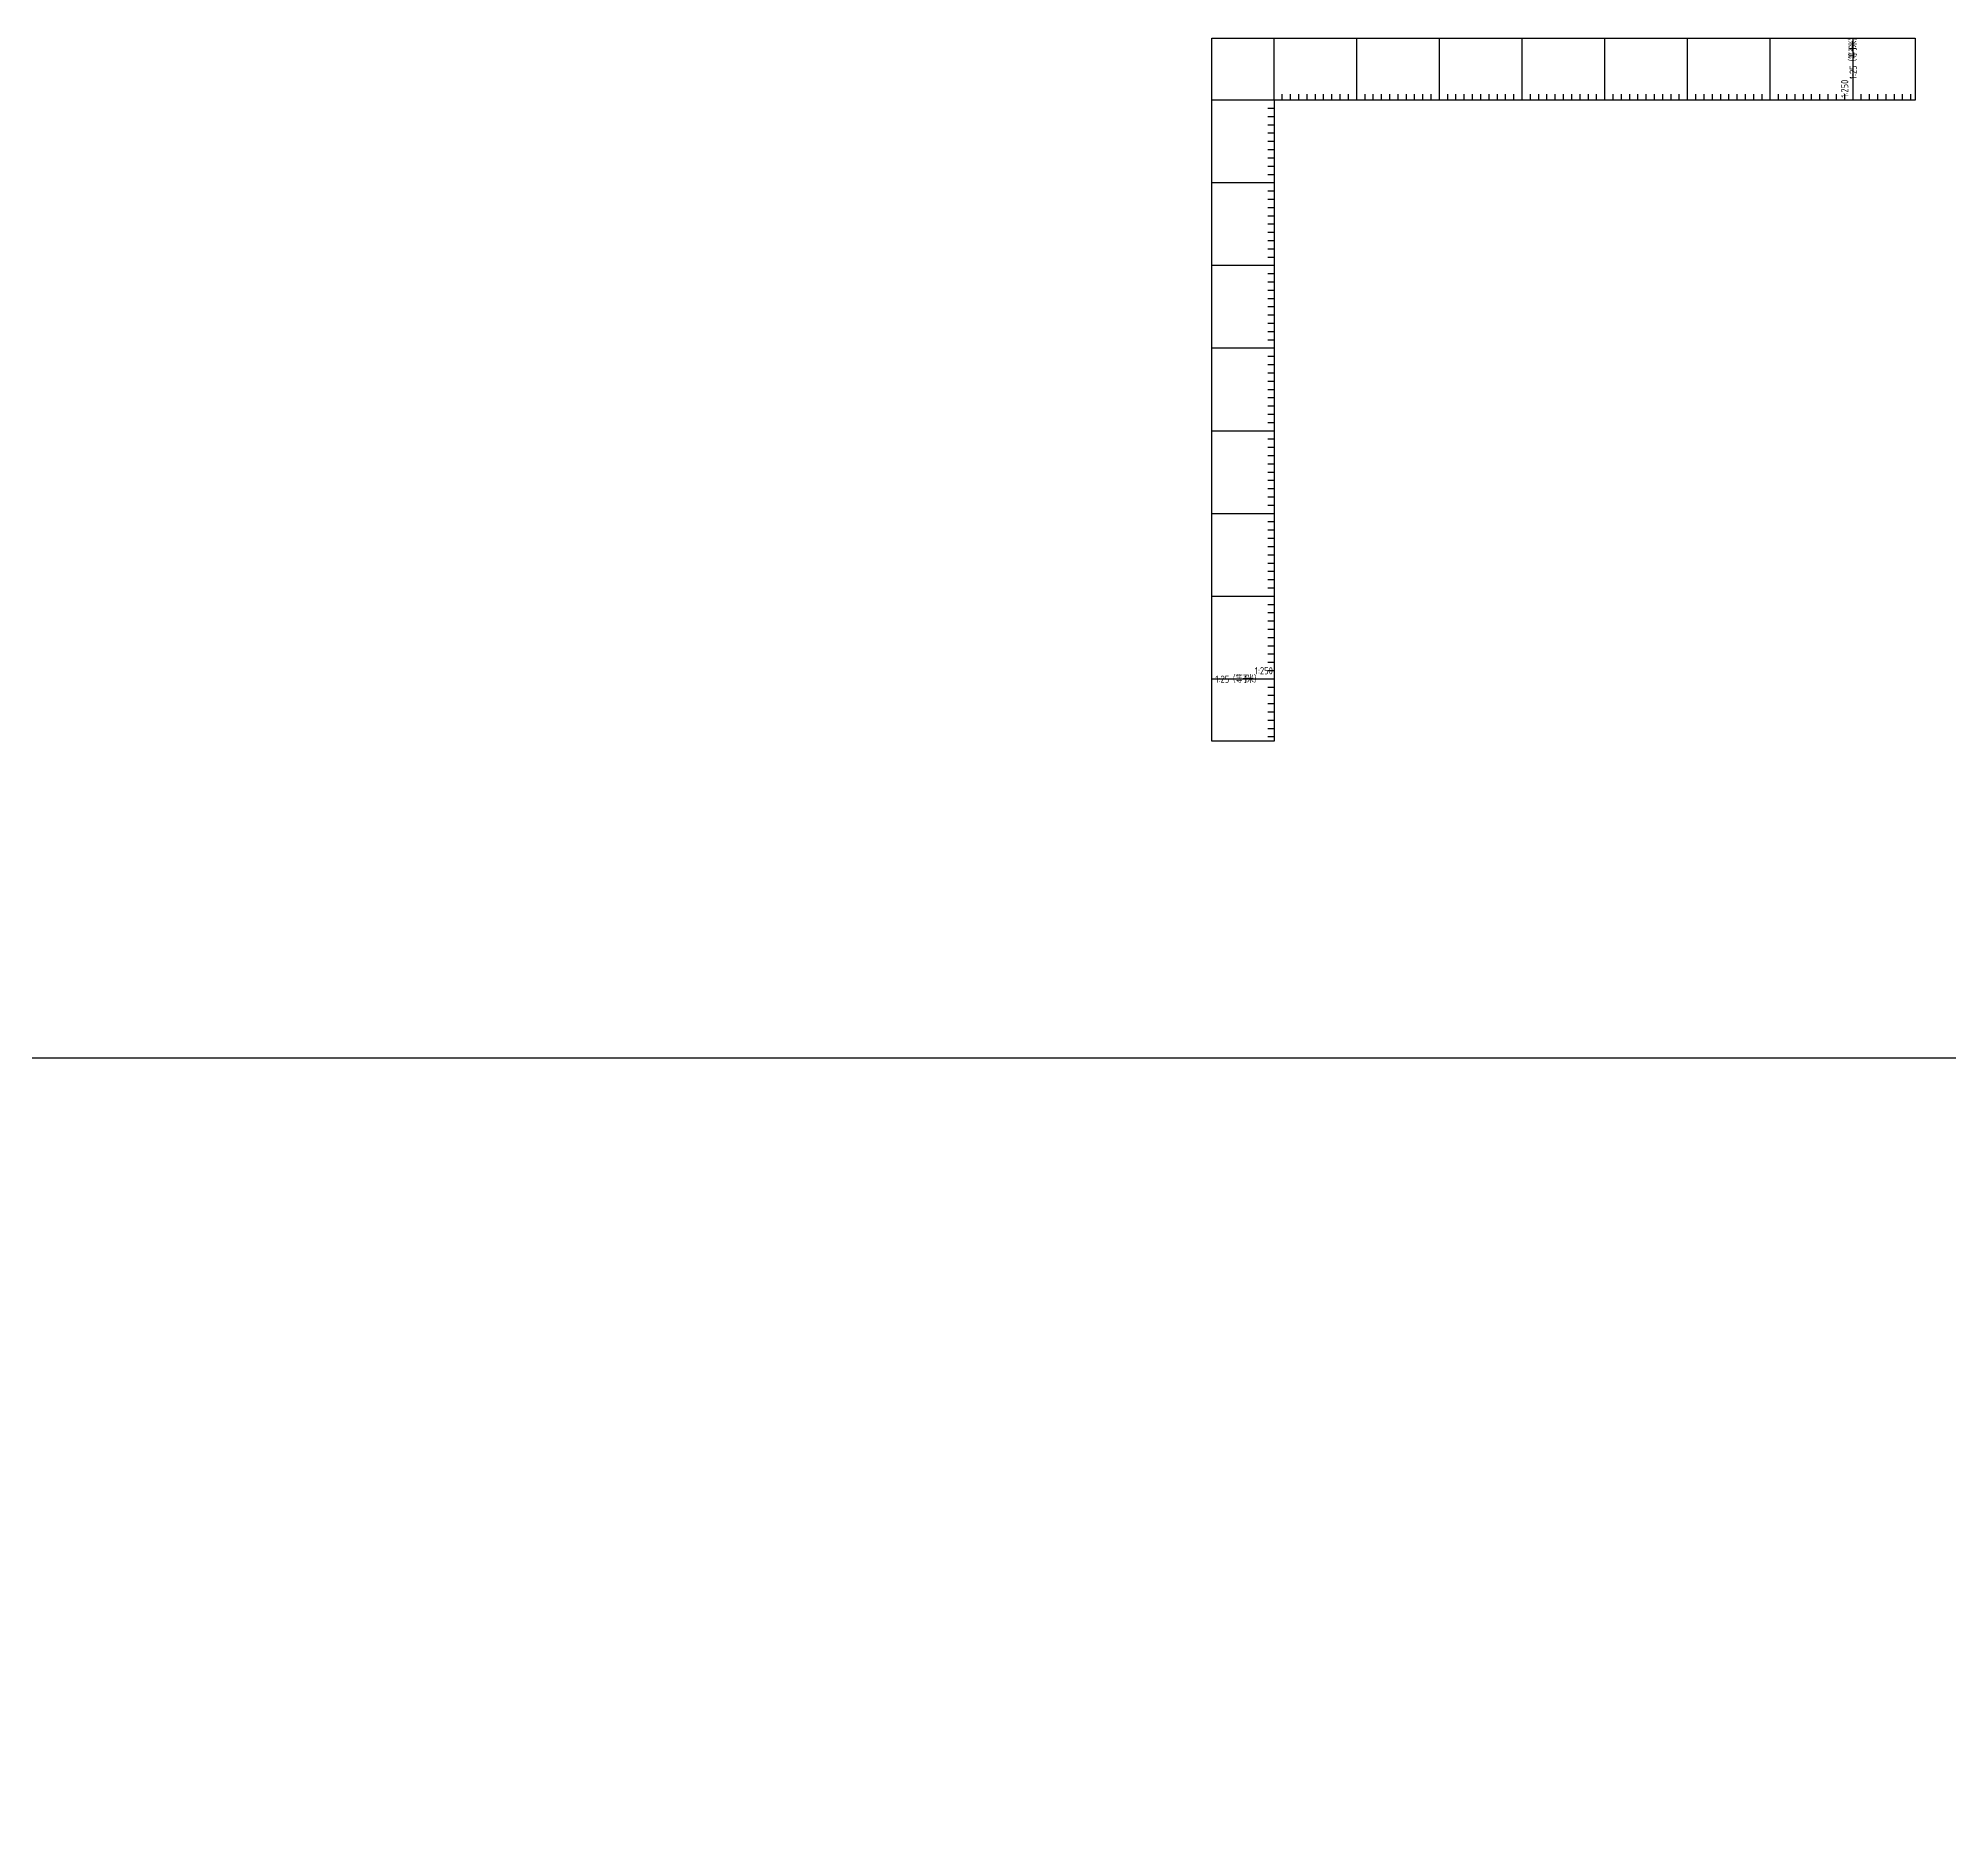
# Model space of a CAD drawing. Header units: millimetres. Extents: x 38046 to 69892, y 8139 to 15731.
# Drawn here: x 44734 to 45659, y 13025 to 13890 of the extents above; entities that cross this region are included whole.
import ezdxf

# ---------------------------------------------------------------- set-up
doc = ezdxf.new("R2010")
doc.units = ezdxf.units.MM
doc.header["$LTSCALE"] = 1000
doc.header["$MEASUREMENT"] = 0
doc.layers.get('0').update_dxf_attribs({"color": 3})
for name, color, linetype in [('PUB_TEXT', 3, 'Continuous'), ('图层1', 1, 'Continuous'), ('图层3', 253, 'Continuous')]:
    doc.layers.add(name, color=color, linetype=linetype)
doc.styles.get("Standard").update_dxf_attribs({"font": 'gbenor.shx', "bigfont": 'gbcbig.shx'})

msp = doc.modelspace()

# ---------------------------------------------------------------- linework, layer by layer
for p, q in [((45371.97, 13860.09), (45371.97, 13890.09)), ((45411.97, 13860.09), (45411.97, 13890.09)), ((45451.97, 13860.09), (45451.97, 13890.09)), ((45491.97, 13860.09), (45491.97, 13890.09)), ((45531.97, 13860.09), (45531.97, 13890.09)), ((45571.97, 13860.09), (45571.97, 13890.09)), ((45611.97, 13860.09), (45611.97, 13890.09)), ((45411.97, 13860.09), (45411.97, 13872.09)), ((45531.97, 13860.09), (45531.97, 13872.09)), ((45331.97, 13820.09), (45301.97, 13820.09)), ((45331.97, 13780.09), (45301.97, 13780.09)), ((45331.97, 13780.09), (45319.97, 13780.09)), ((45331.97, 13740.09), (45301.97, 13740.09)), ((45331.97, 13700.09), (45301.97, 13700.09)), ((45331.97, 13660.09), (45301.97, 13660.09)), ((45331.97, 13660.09), (45319.97, 13660.09)), ((45331.97, 13620.09), (45301.97, 13620.09)), ((45331.97, 13580.09), (45301.97, 13580.09))]:
    msp.add_line(p, q)
for points in [[(45331.97, 13860.09), (45331.97, 13890.09)], [(45451.97, 13860.09), (45451.97, 13890.09)], [(45571.97, 13860.09), (45571.97, 13890.09)], [(45331.97, 13860.09), (45301.97, 13860.09)], [(45331.97, 13740.09), (45301.97, 13740.09)], [(45331.97, 13620.09), (45301.97, 13620.09)]]:
    msp.add_lwpolyline(points)
at = {"layer": '图层1'}
msp.add_lwpolyline([(45331.97, 13860.09), (45331.97, 13550.09), (45301.97, 13550.09), (45301.97, 13890.09), (45641.97, 13890.09), (45641.97, 13860.09), (45331.97, 13860.09)], dxfattribs=at)
at = {"layer": '图层3'}
for p, q in [((45335.97, 13860.09), (45335.97, 13863.09)), ((45339.97, 13860.09), (45339.97, 13863.09)), ((45343.97, 13860.09), (45343.97, 13863.09)), ((45347.97, 13860.09), (45347.97, 13863.09)), ((45351.97, 13860.09), (45351.97, 13863.09)), ((45355.97, 13860.09), (45355.97, 13863.09)), ((45359.97, 13860.09), (45359.97, 13863.09)), ((45363.97, 13860.09), (45363.97, 13863.09)), ((45367.97, 13860.09), (45367.97, 13863.09)), ((45375.97, 13860.09), (45375.97, 13863.09)), ((45379.97, 13860.09), (45379.97, 13863.09)), ((45383.97, 13860.09), (45383.97, 13863.09)), ((45387.97, 13860.09), (45387.97, 13863.09)), ((45391.97, 13860.09), (45391.97, 13863.09)), ((45395.97, 13860.09), (45395.97, 13863.09)), ((45399.97, 13860.09), (45399.97, 13863.09)), ((45403.97, 13860.09), (45403.97, 13863.09)), ((45407.97, 13860.09), (45407.97, 13863.09)), ((45415.97, 13860.09), (45415.97, 13863.09)), ((45419.97, 13860.09), (45419.97, 13863.09)), ((45423.97, 13860.09), (45423.97, 13863.09)), ((45427.97, 13860.09), (45427.97, 13863.09)), ((45431.97, 13860.09), (45431.97, 13863.09)), ((45435.97, 13860.09), (45435.97, 13863.09)), ((45439.97, 13860.09), (45439.97, 13863.09)), ((45443.97, 13860.09), (45443.97, 13863.09)), ((45447.97, 13860.09), (45447.97, 13863.09)), ((45455.97, 13860.09), (45455.97, 13863.09)), ((45459.97, 13860.09), (45459.97, 13863.09)), ((45463.97, 13860.09), (45463.97, 13863.09)), ((45467.97, 13860.09), (45467.97, 13863.09)), ((45471.97, 13860.09), (45471.97, 13863.09)), ((45475.97, 13860.09), (45475.97, 13863.09)), ((45479.97, 13860.09), (45479.97, 13863.09)), ((45483.97, 13860.09), (45483.97, 13863.09)), ((45487.97, 13860.09), (45487.97, 13863.09)), ((45495.97, 13860.09), (45495.97, 13863.09)), ((45499.97, 13860.09), (45499.97, 13863.09)), ((45503.97, 13860.09), (45503.97, 13863.09)), ((45507.97, 13860.09), (45507.97, 13863.09)), ((45511.97, 13860.09), (45511.97, 13863.09)), ((45515.97, 13860.09), (45515.97, 13863.09)), ((45519.97, 13860.09), (45519.97, 13863.09)), ((45523.97, 13860.09), (45523.97, 13863.09)), ((45527.97, 13860.09), (45527.97, 13863.09)), ((45535.97, 13860.09), (45535.97, 13863.09)), ((45539.97, 13860.09), (45539.97, 13863.09)), ((45543.97, 13860.09), (45543.97, 13863.09)), ((45547.97, 13860.09), (45547.97, 13863.09)), ((45551.97, 13860.09), (45551.97, 13863.09)), ((45555.97, 13860.09), (45555.97, 13863.09)), ((45559.97, 13860.09), (45559.97, 13863.09)), ((45563.97, 13860.09), (45563.97, 13863.09)), ((45567.97, 13860.09), (45567.97, 13863.09)), ((45575.97, 13860.09), (45575.97, 13863.09)), ((45579.97, 13860.09), (45579.97, 13863.09)), ((45583.97, 13860.09), (45583.97, 13863.09)), ((45587.97, 13860.09), (45587.97, 13863.09)), ((45591.97, 13860.09), (45591.97, 13863.09)), ((45595.97, 13860.09), (45595.97, 13863.09)), ((45599.97, 13860.09), (45599.97, 13863.09)), ((45603.97, 13860.09), (45603.97, 13863.09)), ((45607.97, 13860.09), (45607.97, 13863.09)), ((45615.97, 13860.09), (45615.97, 13863.09)), ((45619.97, 13860.09), (45619.97, 13863.09)), ((45623.97, 13860.09), (45623.97, 13863.09)), ((45627.97, 13860.09), (45627.97, 13863.09)), ((45631.97, 13860.09), (45631.97, 13863.09)), ((45635.97, 13860.09), (45635.97, 13863.09)), ((45639.97, 13860.09), (45639.97, 13863.09)), ((45331.97, 13856.09), (45328.97, 13856.09)), ((45331.97, 13852.09), (45328.97, 13852.09)), ((45331.97, 13848.09), (45328.97, 13848.09)), ((45331.97, 13844.09), (45328.97, 13844.09)), ((45331.97, 13840.09), (45328.97, 13840.09)), ((45331.97, 13836.09), (45328.97, 13836.09)), ((45331.97, 13832.09), (45328.97, 13832.09)), ((45331.97, 13828.09), (45328.97, 13828.09)), ((45331.97, 13824.09), (45328.97, 13824.09)), ((45331.97, 13816.09), (45328.97, 13816.09)), ((45331.97, 13812.09), (45328.97, 13812.09)), ((45331.97, 13808.09), (45328.97, 13808.09)), ((45331.97, 13804.09), (45328.97, 13804.09)), ((45331.97, 13800.09), (45328.97, 13800.09)), ((45331.97, 13796.09), (45328.97, 13796.09)), ((45331.97, 13792.09), (45328.97, 13792.09)), ((45331.97, 13788.09), (45328.97, 13788.09)), ((45331.97, 13784.09), (45328.97, 13784.09)), ((45331.97, 13776.09), (45328.97, 13776.09)), ((45331.97, 13772.09), (45328.97, 13772.09)), ((45331.97, 13768.09), (45328.97, 13768.09)), ((45331.97, 13764.09), (45328.97, 13764.09)), ((45331.97, 13760.09), (45328.97, 13760.09)), ((45331.97, 13756.09), (45328.97, 13756.09)), ((45331.97, 13752.09), (45328.97, 13752.09)), ((45331.97, 13748.09), (45328.97, 13748.09)), ((45331.97, 13744.09), (45328.97, 13744.09)), ((45331.97, 13736.09), (45328.97, 13736.09)), ((45331.97, 13732.09), (45328.97, 13732.09)), ((45331.97, 13728.09), (45328.97, 13728.09)), ((45331.97, 13724.09), (45328.97, 13724.09)), ((45331.97, 13720.09), (45328.97, 13720.09)), ((45331.97, 13716.09), (45328.97, 13716.09)), ((45331.97, 13712.09), (45328.97, 13712.09)), ((45331.97, 13708.09), (45328.97, 13708.09)), ((45331.97, 13704.09), (45328.97, 13704.09)), ((45331.97, 13696.09), (45328.97, 13696.09)), ((45331.97, 13692.09), (45328.97, 13692.09)), ((45331.97, 13688.09), (45328.97, 13688.09)), ((45331.97, 13684.09), (45328.97, 13684.09)), ((45331.97, 13680.09), (45328.97, 13680.09)), ((45331.97, 13676.09), (45328.97, 13676.09)), ((45331.97, 13672.09), (45328.97, 13672.09)), ((45331.97, 13668.09), (45328.97, 13668.09)), ((45331.97, 13664.09), (45328.97, 13664.09)), ((45331.97, 13656.09), (45328.97, 13656.09)), ((45331.97, 13652.09), (45328.97, 13652.09)), ((45331.97, 13648.09), (45328.97, 13648.09)), ((45331.97, 13644.09), (45328.97, 13644.09)), ((45331.97, 13640.09), (45328.97, 13640.09)), ((45331.97, 13636.09), (45328.97, 13636.09)), ((45331.97, 13632.09), (45328.97, 13632.09)), ((45331.97, 13628.09), (45328.97, 13628.09)), ((45331.97, 13624.09), (45328.97, 13624.09)), ((45331.97, 13616.09), (45328.97, 13616.09)), ((45331.97, 13612.09), (45328.97, 13612.09)), ((45331.97, 13608.09), (45328.97, 13608.09)), ((45331.97, 13604.09), (45328.97, 13604.09)), ((45331.97, 13600.09), (45328.97, 13600.09)), ((45331.97, 13596.09), (45328.97, 13596.09)), ((45331.97, 13592.09), (45328.97, 13592.09)), ((45331.97, 13588.09), (45328.97, 13588.09)), ((45331.97, 13584.09), (45328.97, 13584.09)), ((45331.97, 13576.09), (45328.97, 13576.09)), ((45331.97, 13572.09), (45328.97, 13572.09)), ((45331.97, 13568.09), (45328.97, 13568.09)), ((45331.97, 13564.09), (45328.97, 13564.09)), ((45331.97, 13560.09), (45328.97, 13560.09)), ((45331.97, 13556.09), (45328.97, 13556.09)), ((45331.97, 13552.09), (45328.97, 13552.09))]:
    msp.add_line(p, q, dxfattribs=at)
at = {"layer": '图层3', "color": 1}
msp.add_lwpolyline([(38045.89, 13396.86), (46412.98, 13396.86), (46412.98, 12621.35), (38045.89, 12621.35)], close=True, dxfattribs=at)

# ---------------------------------------------------------------- texts
at = {"layer": 'PUB_TEXT'}
for s, height, p in [('米）', 3.376, (45613.77, 13885.57)), ('1', 3.5, (45613.77, 13884.11)), ('（等于', 3.376, (45613.77, 13876.74)), ('1:25', 3.5, (45613.77, 13870.32)), ('1:250', 3.5, (45609.67, 13861.32))]:
    msp.add_text(s, height=height, rotation=90, dxfattribs=at).set_placement(p)
for s, height, p in [('1:25', 3.5, (45303.62, 13578.29)), ('（等于', 3.376, (45310.03, 13578.29)), ('1', 3.5, (45317.41, 13578.29)), ('米）', 3.376, (45318.86, 13578.29)), ('1:250', 3.5, (45322.71, 13582.4))]:
    msp.add_text(s, height=height, dxfattribs=at).set_placement(p)

doc.saveas('drawing.dxf')
